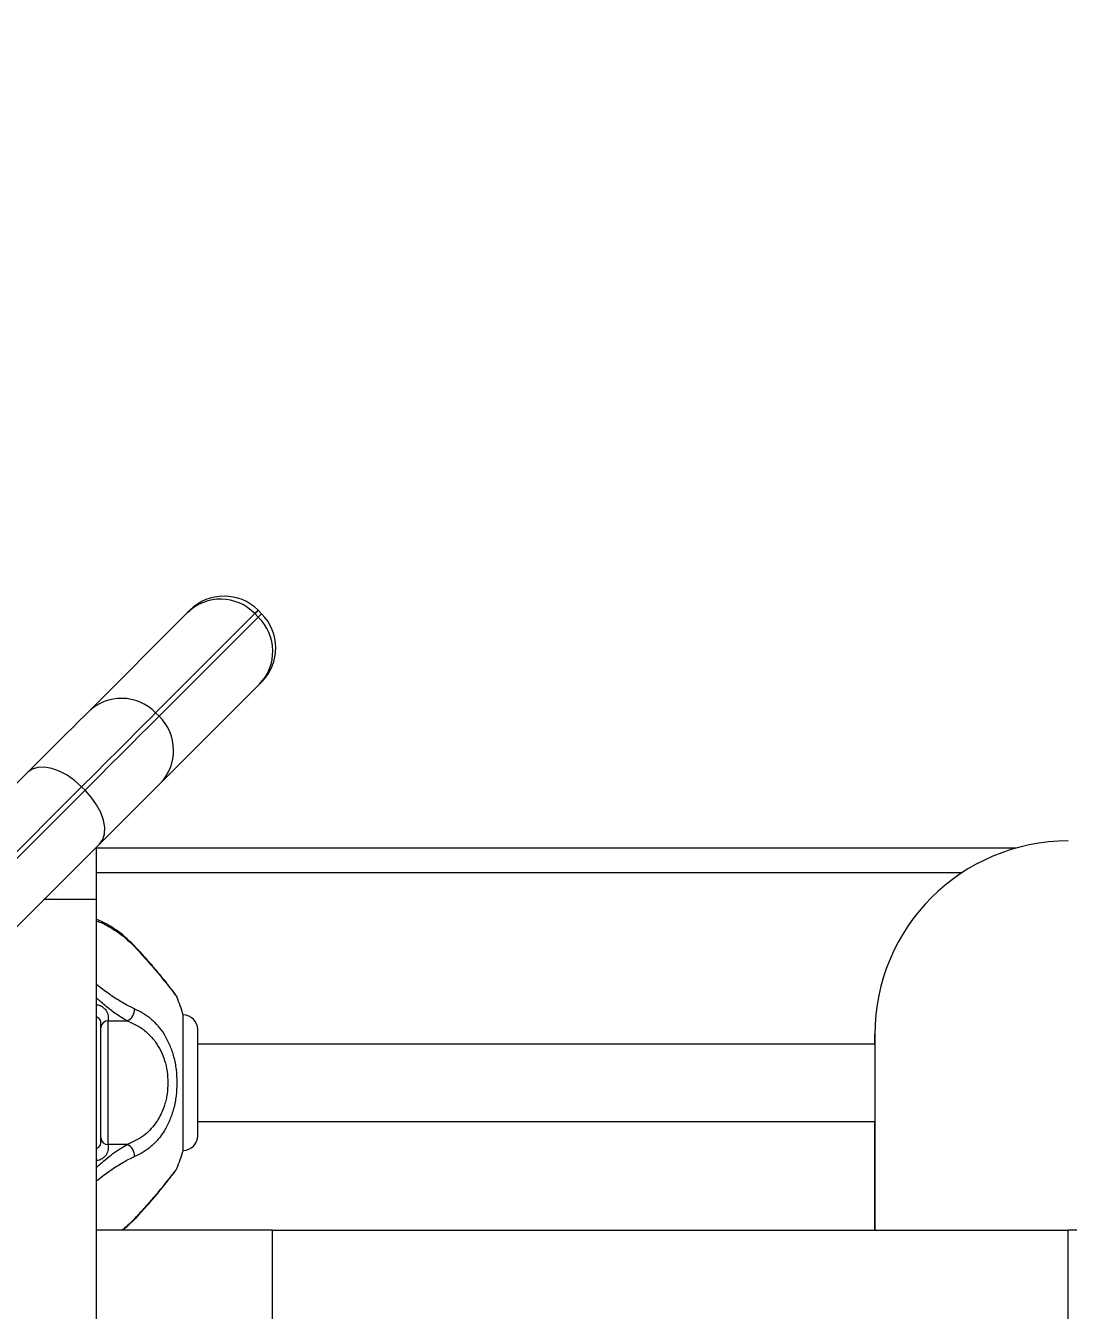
# Model space of a CAD drawing. Header units: millimetres. Extents: x -6332 to 8932, y -6739 to 7096.
# Drawn here: x -1395.9 to -1180.3, y 3704.5 to 3970.2 of the extents above; entities that cross this region are included whole.
import ezdxf

# ---------------------------------------------------------------- set-up
doc = ezdxf.new("R2010")
doc.units = ezdxf.units.MM
for name, color, linetype in [('DIKOM_ОБЪЕКТ', 7, 'Continuous'), ('DIKOM_РАЗМЕР_ЗОНА', 7, 'Continuous'), ('DIKOM_РАЗМЕР_ОБЪЕКТА', 7, 'Continuous')]:
    doc.layers.add(name, color=color, linetype=linetype)
doc.styles.add('style1', font='arial.ttf', dxfattribs={"width": 0.8})
doc.dimstyles.new('1-50', dxfattribs={"dimtxt": 300, "dimasz": 200, "dimexe": 100, "dimexo": 0, "dimgap": 100, "dimtad": 1, "dimtxsty": 'style1', "dimcen": 200, "dimclrd": 7, "dimclre": 7, "dimclrt": 7, "dimadec": 1, "dimazin": 2, "dimtfac": 1, "dimtmove": 0, "dimatfit": 2, "dimfxl": 0, "dimlwd": 25, "dimlwe": 18, "dimarcsym": 0})

# ---------------------------------------------------------------- blocks, each defined once
blk = doc.blocks.new('*D9')
at = {"layer": 'Defpoints', "color": 0, "transparency": 16777216}
for p in [(777.17, 5593.97), (-4228.73, -3389.78), (7301.72, -3389.78)]:
    blk.add_point(p, dxfattribs=at)
at = {"layer": 'DIKOM_РАЗМЕР_ОБЪЕКТА', "color": 7, "lineweight": 18, "transparency": 16777216}
for p, q in [((777.17, 5593.97), (7401.72, 5593.97)), ((-4228.73, -3389.78), (7401.72, -3389.78))]:
    blk.add_line(p, q, dxfattribs=at)
at = {"layer": 'DIKOM_РАЗМЕР_ОБЪЕКТА', "color": 7, "lineweight": 25, "transparency": 16777216}
blk.add_line((7301.72, 5393.97), (7301.72, -3189.78), dxfattribs=at)
at = {"layer": 'DIKOM_РАЗМЕР_ОБЪЕКТА', "color": 7, "transparency": 16777216}
for points in [[(7268.39, 5393.97), (7335.06, 5393.97), (7301.72, 5593.97)], [(7268.39, -3189.78), (7335.06, -3189.78), (7301.72, -3389.78)]]:
    blk.add_solid(points, dxfattribs=at)
at = {"layer": 'DIKOM_РАЗМЕР_ОБЪЕКТА', "color": 7, "transparency": 16777216, "insert": (7048.55, 1153.71), "char_height": 300, "attachment_point": 5, "rotation": 90, "style": 'style1'}
blk.add_mtext('9000', dxfattribs=at)
blk = doc.blocks.new('*D11')
at = {"layer": 'Defpoints', "color": 0, "transparency": 16777216}
for p in [(1114.35, 7096.35), (-4349.59, -4627.34), (8831.76, -4627.34)]:
    blk.add_point(p, dxfattribs=at)
at = {"layer": 'DIKOM_РАЗМЕР_ЗОНА', "color": 7, "lineweight": 18, "transparency": 16777216}
for p, q in [((1114.35, 7096.35), (8931.76, 7096.35)), ((-4349.59, -4627.34), (8931.76, -4627.34))]:
    blk.add_line(p, q, dxfattribs=at)
at = {"layer": 'DIKOM_РАЗМЕР_ЗОНА', "color": 7, "lineweight": 25, "transparency": 16777216}
blk.add_line((8831.76, 6896.35), (8831.76, -4427.34), dxfattribs=at)
at = {"layer": 'DIKOM_РАЗМЕР_ЗОНА', "color": 7, "transparency": 16777216}
for points in [[(8798.42, 6896.35), (8865.09, 6896.35), (8831.76, 7096.35)], [(8798.42, -4427.34), (8865.09, -4427.34), (8831.76, -4627.34)]]:
    blk.add_solid(points, dxfattribs=at)
at = {"layer": 'DIKOM_РАЗМЕР_ЗОНА', "color": 7, "transparency": 16777216, "insert": (8578.59, 1308.2), "char_height": 300, "attachment_point": 5, "rotation": 90, "style": 'style1'}
blk.add_mtext('11750', dxfattribs=at)

msp = doc.modelspace()

# ---------------------------------------------------------------- linework, layer by layer
at = {"layer": 'DIKOM_ОБЪЕКТ', "color": 7, "linetype": 'Continuous', "lineweight": 15}
for p, q in [((-1382.942, 3828.324), (-1362.428, 3848.838)), ((-1348.518, 3848.606), (-1369.033, 3828.091)), ((-1368.326, 3827.384), (-1347.811, 3847.899)), ((-1362.428, 3848.838), (-1362.058, 3849.208)), ((-1362.058, 3849.208), (-1361.962, 3849.304)), ((-1347.811, 3847.899), (-1348.518, 3848.606)), ((-1347.113, 3848.597), (-1347.82, 3849.304)), ((-1347.578, 3833.989), (-1368.093, 3813.475)), ((-1347.209, 3834.359), (-1347.578, 3833.989)), ((-1347.113, 3834.455), (-1347.209, 3834.359)), ((-1384.831, 3826.435), (-1383.771, 3827.495)), ((-1383.771, 3827.495), (-1382.942, 3828.324)), ((-1370.046, 3827.078), (-1371.341, 3825.783)), ((-1369.033, 3828.091), (-1370.046, 3827.078)), ((-1369.339, 3826.371), (-1368.326, 3827.384)), ((-1368.326, 3827.384), (-1369.033, 3828.091)), ((-1387.608, 3823.658), (-1386.113, 3825.153)), ((-1386.113, 3825.153), (-1384.831, 3826.435)), ((-1372.909, 3824.215), (-1374.736, 3822.388)), ((-1371.341, 3825.783), (-1372.909, 3824.215)), ((-1372.202, 3823.508), (-1370.634, 3825.076)), ((-1370.634, 3825.076), (-1369.339, 3826.371)), ((-1391.189, 3820.077), (-1389.305, 3821.961)), ((-1389.305, 3821.961), (-1387.608, 3823.658)), ((-1374.736, 3822.388), (-1376.809, 3820.314)), ((-1376.102, 3819.608), (-1374.029, 3821.681)), ((-1374.029, 3821.681), (-1372.202, 3823.508)), ((-1393.247, 3818.018), (-1391.189, 3820.077)), ((-1376.809, 3820.314), (-1379.113, 3818.011)), ((-1378.406, 3817.304), (-1376.102, 3819.608)), ((-1395.463, 3815.803), (-1393.247, 3818.018)), ((-1394.536, 3816.458), (-1395.463, 3815.803)), ((-1393.373, 3816.816), (-1394.536, 3816.458)), ((-1392.018, 3816.865), (-1393.373, 3816.816)), ((-1390.524, 3816.599), (-1392.018, 3816.865)), ((-1388.949, 3816.032), (-1390.524, 3816.599)), ((-1387.351, 3815.185), (-1388.949, 3816.032)), ((-1379.113, 3818.011), (-1381.628, 3815.496)), ((-1380.921, 3814.789), (-1378.406, 3817.304)), ((-1458.988, 3752.279), (-1395.463, 3815.803)), ((-1385.794, 3814.089), (-1387.351, 3815.185)), ((-1384.337, 3812.788), (-1385.794, 3814.089)), ((-1381.628, 3815.496), (-1384.337, 3812.788)), ((-1383.629, 3812.08), (-1380.921, 3814.789)), ((-1368.093, 3813.475), (-1368.922, 3812.645)), ((-1384.337, 3812.788), (-1447.861, 3749.263)), ((-1447.154, 3748.556), (-1383.629, 3812.08)), ((-1383.629, 3812.08), (-1384.337, 3812.788)), ((-1382.328, 3810.623), (-1383.629, 3812.08)), ((-1369.982, 3811.586), (-1371.264, 3810.304)), ((-1368.922, 3812.645), (-1369.982, 3811.586)), ((-1381.232, 3809.066), (-1382.328, 3810.623)), ((-1380.385, 3807.468), (-1381.232, 3809.066)), ((-1372.759, 3808.808), (-1374.456, 3807.112)), ((-1371.264, 3810.304), (-1372.759, 3808.808)), ((-1379.817, 3805.893), (-1380.385, 3807.468)), ((-1379.553, 3804.399), (-1379.817, 3805.893)), ((-1374.456, 3807.112), (-1376.34, 3805.228)), ((-1378.398, 3803.169), (-1380.614, 3800.953)), ((-1379.959, 3801.88), (-1379.6, 3803.044)), ((-1379.6, 3803.044), (-1379.553, 3804.399)), ((-1376.34, 3805.228), (-1378.398, 3803.169)), ((-1380.614, 3800.953), (-1444.138, 3737.429)), ((-1381.33, 3800.087), (-1381.481, 3800.087)), ((-1381.33, 3800.087), (-1381.33, 3789.498)), ((-1191.19, 3800.087), (-1381.33, 3800.087)), ((-1380.614, 3800.953), (-1379.959, 3801.88)), ((-1381.33, 3795.087), (-1202.192, 3795.087)), ((-1381.33, 3789.498), (-1392.069, 3789.498)), ((-1381.33, 3789.498), (-1381.33, 3620.336)), ((-1373.41, 3779.878), (-1373.455, 3779.949)), ((-1373.403, 3779.732), (-1373.41, 3779.878)), ((-1363.33, 3737.585), (-1363.33, 3765.585)), ((-1378.83, 3764.385), (-1374.901, 3764.385)), ((-1378.83, 3738.785), (-1378.83, 3764.385)), ((-1220.331, 3759.59), (-1220.331, 3761.59)), ((-1220.33, 3761.587), (-1220.33, 3721.087)), ((-1220.33, 3759.585), (-1360.33, 3759.585)), ((-1220.33, 3759.59), (-1220.331, 3759.59)), ((-1220.331, 3759.585), (-1220.331, 3759.59)), ((-1360.33, 3743.585), (-1220.331, 3743.585)), ((-1220.332, 3721.087), (-1220.331, 3743.59)), ((-1220.33, 3743.59), (-1220.331, 3743.59)), ((-1380.881, 3738.166), (-1380.777, 3738.268)), ((-1374.901, 3738.785), (-1378.83, 3738.785)), ((-1375.754, 3721.087), (-1373.455, 3723.222)), ((-1373.41, 3723.292), (-1373.455, 3723.222)), ((-1373.403, 3723.438), (-1373.41, 3723.292)), ((-1344.847, 3721.087), (-1381.33, 3721.087)), ((-1344.847, 3700.087), (-1344.847, 3721.087)), ((-1344.847, 3721.087), (-1180.35, 3721.087)), ((-1180.35, 3700.087), (-1180.35, 3721.087)), ((-1146.721, 3721.087), (-1180.35, 3721.087))]:
    msp.add_line(p, q, dxfattribs=at)
for centre, radius, start, end in [((-1355.589, 3841.764), 9.839, 44.05472, 134.0284), ((-1354.891, 3842.233), 10, 45, 135), ((-1616.074, 4116.814), 378.842, 314.93019, 315.07959), ((-1594.255, 4094.998), 348.988, 314.9238, 315.08598), ((-1354.653, 3840.827), 9.839, 315.97429, 45.94358), ((-1354.184, 3841.526), 10, 315, 45), ((-1376.104, 3821.249), 9.84, 44.05944, 134.02368), ((-1375.168, 3820.313), 9.84, 315.97603, 45.94184), ((-1180.33, 3761.587), 40, 90, 180), ((-1409.574, 3751.585), 48.317, 16.84325, 21.53833), ((-1375.914, 3766.69), 2.517, 293.729, 4.32094), ((-1363.33, 3762.585), 3, 0, 90), ((-1381.83, 3763.843), 1.5, 0, 45.13534), ((-1378.881, 3762.936), 1.45, 87.98876, 177.86573), ((-1381.83, 3739.327), 1.5, 314.82933, 0), ((-1378.88, 3740.235), 1.451, 182.14158, 271.9844), ((-1363.33, 3740.585), 3, 270, 0), ((-1375.912, 3736.481), 2.516, 355.66596, 66.29377), ((-1409.574, 3751.585), 48.317, 338.46125, 343.15675)]:
    msp.add_arc(centre, radius, start, end, dxfattribs=at)
for points, knots in [([(-1373.455, 3779.949), (-1374.239, 3780.716), (-1375.66, 3782.105), (-1377.725, 3783.565), (-1379.352, 3784.505), (-1380.497, 3785.062), (-1381.114, 3785.307), (-1381.33, 3785.393)], [0, 0, 0, 0, 0.3195281, 0.5787755, 0.7810018, 0.9231711, 1, 1, 1, 1]), ([(-1381.33, 3785.047), (-1381.095, 3784.974), (-1380.018, 3784.642), (-1378.116, 3783.601), (-1375.668, 3781.953), (-1374.159, 3780.473), (-1373.403, 3779.732)], [0, 0, 0, 0, 0.085285, 0.3907579, 0.6951595, 1, 1, 1, 1]), ([(-1364.919, 3769.823), (-1364.954, 3769.868), (-1365.022, 3769.959), (-1365.546, 3770.644), (-1366.344, 3771.671), (-1367.408, 3773.009), (-1368.687, 3774.57), (-1370.612, 3776.854), (-1372.318, 3778.711), (-1373.455, 3779.949)], [0, 0, 0, 0, 0.1243912, 0.2484731, 0.3731612, 0.4982678, 0.6239728, 0.7493959, 1, 1, 1, 1]), ([(-1373.403, 3779.732), (-1372.238, 3778.463), (-1370.476, 3776.545), (-1368.505, 3774.203), (-1367.191, 3772.6), (-1366.107, 3771.235), (-1365.27, 3770.158), (-1364.78, 3769.519), (-1364.575, 3769.244), (-1364.632, 3769.323), (-1364.634, 3769.324)], [0, 0, 0, 0, 0.2478657, 0.3745925, 0.497597, 0.622553, 0.7474287, 0.8720039, 0.9970906, 1, 1, 1, 1]), ([(-1373.403, 3766.88), (-1374.161, 3767.236), (-1375.677, 3767.95), (-1378.131, 3769.55), (-1380.031, 3770.898), (-1381.101, 3771.767), (-1381.33, 3771.953)], [0, 0, 0, 0, 0.3056296, 0.6118916, 0.916883, 1, 1, 1, 1]), ([(-1374.901, 3764.385), (-1375.246, 3764.571), (-1375.961, 3764.955), (-1377.08, 3765.696), (-1378.262, 3766.563), (-1379.426, 3767.498), (-1380.463, 3768.377), (-1381.083, 3768.945), (-1381.33, 3769.171)], [0, 0, 0, 0, 0.1753518, 0.3627072, 0.5364745, 0.7261687, 0.8911673, 1, 1, 1, 1]), ([(-1364.63, 3769.319), (-1364.668, 3769.407), (-1364.746, 3769.586), (-1364.861, 3769.743), (-1364.92, 3769.824)], [0, 0, 0, 0, 0.4916015, 1, 1, 1, 1]), ([(-1381.33, 3767.71), (-1381.191, 3767.696), (-1380.743, 3767.653), (-1380.089, 3767.335), (-1379.467, 3766.833), (-1378.967, 3766.061), (-1378.844, 3765.334), (-1378.829, 3764.745), (-1378.83, 3764.505), (-1378.83, 3764.385)], [0, 0, 0, 0, 0.0608985, 0.1954639, 0.3245787, 0.4641825, 0.7312953, 0.8656051, 1, 1, 1, 1]), ([(-1373.403, 3766.88), (-1372.808, 3766.601), (-1371.616, 3766.043), (-1369.964, 3764.825), (-1368.471, 3763.321), (-1367.155, 3761.48), (-1366.076, 3759.361), (-1365.26, 3756.937), (-1364.73, 3754.325), (-1364.663, 3752.493), (-1364.63, 3751.585)], [0, 0, 0, 0, 0.1251378, 0.2502658, 0.3787966, 0.5003559, 0.6280785, 0.7504558, 0.876286, 1, 1, 1, 1]), ([(-1380.777, 3764.902), (-1380.811, 3764.937), (-1380.897, 3765.025), (-1381.076, 3765.15), (-1381.257, 3765.21), (-1381.33, 3765.235)], [0, 0, 0, 0, 0.2733862, 0.7054904, 1, 1, 1, 1]), ([(-1380.33, 3751.585), (-1380.33, 3752.564), (-1380.33, 3754.552), (-1380.33, 3757.375), (-1380.33, 3759.848), (-1380.33, 3761.821), (-1380.33, 3763.164), (-1380.33, 3763.838), (-1380.33, 3763.771), (-1380.33, 3763.751)], [0, 0, 0, 0, 0.1525602, 0.3097305, 0.466923, 0.6194677, 0.7720276, 0.929206, 1, 1, 1, 1]), ([(-1374.901, 3764.385), (-1373.744, 3763.865), (-1372.231, 3763.185), (-1370.624, 3761.806), (-1369.787, 3760.94), (-1368.866, 3759.771), (-1367.939, 3758.223), (-1367.126, 3756.174), (-1366.592, 3753.944), (-1366.524, 3752.365), (-1366.49, 3751.585)], [0, 0, 0, 0, 0.2643367, 0.3459566, 0.424509, 0.500222, 0.6286621, 0.7504792, 0.8766504, 1, 1, 1, 1]), ([(-1360.33, 3751.585), (-1360.33, 3752.256), (-1360.33, 3753.638), (-1360.33, 3755.688), (-1360.33, 3757.66), (-1360.33, 3759.418), (-1360.33, 3760.849), (-1360.33, 3761.864), (-1360.33, 3762.476), (-1360.33, 3762.55), (-1360.33, 3762.585)], [0, 0, 0, 0, 0.1165247, 0.2400239, 0.3686534, 0.4999985, 0.6313672, 0.7599884, 0.8834851, 1, 1, 1, 1]), ([(-1380.33, 3739.419), (-1380.33, 3739.399), (-1380.33, 3739.333), (-1380.33, 3740.007), (-1380.33, 3741.349), (-1380.33, 3743.322), (-1380.33, 3745.795), (-1380.33, 3748.619), (-1380.33, 3750.606), (-1380.33, 3751.585)], [0, 0, 0, 0, 0.0707949, 0.227976, 0.3805271, 0.5330908, 0.6902656, 0.8474618, 1, 1, 1, 1]), ([(-1366.49, 3751.585), (-1366.523, 3750.8), (-1366.572, 3749.617), (-1366.871, 3748.092), (-1367.199, 3746.876), (-1367.668, 3745.615), (-1368.297, 3744.336), (-1369.483, 3742.477), (-1371.58, 3740.294), (-1373.752, 3739.307), (-1374.901, 3738.785)], [0, 0, 0, 0, 0.1240236, 0.1870533, 0.2511327, 0.3318813, 0.4153323, 0.5019681, 0.7365292, 1, 1, 1, 1]), ([(-1364.63, 3751.585), (-1364.661, 3750.674), (-1364.709, 3749.302), (-1365.004, 3747.526), (-1365.396, 3745.818), (-1366.084, 3743.792), (-1367.045, 3741.908), (-1368.034, 3740.449), (-1368.969, 3739.336), (-1370.145, 3738.215), (-1371.607, 3737.134), (-1372.792, 3736.578), (-1373.403, 3736.291)], [0, 0, 0, 0, 0.1240543, 0.1867427, 0.2503714, 0.3728916, 0.5007548, 0.5811921, 0.6645225, 0.7511672, 0.8716293, 1, 1, 1, 1]), ([(-1360.33, 3740.585), (-1360.33, 3740.621), (-1360.33, 3740.695), (-1360.33, 3741.306), (-1360.33, 3742.321), (-1360.33, 3743.752), (-1360.33, 3745.511), (-1360.33, 3747.482), (-1360.33, 3749.532), (-1360.33, 3750.914), (-1360.33, 3751.585)], [0, 0, 0, 0, 0.1165171, 0.2400084, 0.3686447, 0.4999984, 0.6313674, 0.7599992, 0.8835007, 1, 1, 1, 1]), ([(-1381.33, 3733.999), (-1381.083, 3734.225), (-1380.462, 3734.794), (-1379.293, 3735.786), (-1377.859, 3736.922), (-1376.316, 3738.007), (-1375.37, 3738.527), (-1374.901, 3738.785)], [0, 0, 0, 0, 0.1089909, 0.2741431, 0.5224832, 0.7627743, 1, 1, 1, 1]), ([(-1378.83, 3738.785), (-1378.826, 3738.533), (-1378.818, 3738.029), (-1378.967, 3737.105), (-1379.469, 3736.336), (-1380.09, 3735.835), (-1380.743, 3735.517), (-1381.19, 3735.474), (-1381.33, 3735.46)], [0, 0, 0, 0, 0.268744, 0.5361557, 0.6756249, 0.804685, 0.9388875, 1, 1, 1, 1]), ([(-1381.33, 3737.936), (-1381.255, 3737.961), (-1381.072, 3738.022), (-1380.952, 3738.113), (-1380.881, 3738.166)], [0, 0, 0, 0, 0.4093701, 1, 1, 1, 1]), ([(-1381.33, 3731.217), (-1381.095, 3731.408), (-1380.018, 3732.282), (-1378.116, 3733.631), (-1375.668, 3735.224), (-1374.159, 3735.935), (-1373.403, 3736.291)], [0, 0, 0, 0, 0.0852858, 0.3907662, 0.6951577, 1, 1, 1, 1]), ([(-1364.634, 3733.846), (-1364.665, 3733.805), (-1364.727, 3733.723), (-1365.255, 3733.032), (-1366.07, 3731.982), (-1367.161, 3730.608), (-1368.472, 3729.003), (-1369.962, 3727.243), (-1371.602, 3725.374), (-1372.796, 3724.09), (-1373.403, 3723.438)], [0, 0, 0, 0, 0.1223043, 0.2473023, 0.372927, 0.4981479, 0.623619, 0.7489867, 0.8724125, 1, 1, 1, 1]), ([(-1364.92, 3733.347), (-1364.861, 3733.427), (-1364.746, 3733.585), (-1364.668, 3733.763), (-1364.63, 3733.851)], [0, 0, 0, 0, 0.5083957, 1, 1, 1, 1]), ([(-1373.455, 3723.222), (-1372.871, 3723.848), (-1371.706, 3725.099), (-1370.106, 3726.922), (-1368.647, 3728.646), (-1367.372, 3730.206), (-1366.312, 3731.542), (-1365.521, 3732.559), (-1365.012, 3733.224), (-1364.954, 3733.301), (-1364.926, 3733.339)], [0, 0, 0, 0, 0.126861, 0.2534053, 0.3794632, 0.5052657, 0.6304516, 0.7556761, 0.8799862, 1, 1, 1, 1]), ([(-1373.403, 3723.438), (-1374.151, 3722.664), (-1374.997, 3721.789), (-1375.916, 3721.159), (-1376.021, 3721.087)], [0, 0, 0, 0, 0.8851453, 1, 1, 1, 1])]:
    msp.add_open_spline(points, degree=3, knots=knots, dxfattribs=at)

# ---------------------------------------------------------------- dimensions: what is measured, and where the dimension line sits
at = {"layer": 'DIKOM_РАЗМЕР_ЗОНА'}
dim = msp.add_linear_dim(base=(8831.757, -4627.344), p1=(1114.346, 7096.351), p2=(-4349.589, -4627.344), angle=90, text='11750', dimstyle='1-50', dxfattribs=at)
dim.commit()
dim.dimension.update_dxf_attribs({"geometry": '*D11', "text_midpoint": (8831.757, 1308.196), "dimtype": 160})
at = {"layer": 'DIKOM_РАЗМЕР_ОБЪЕКТА'}
dim = msp.add_linear_dim(base=(7301.722, -3389.779), p1=(777.17, 5593.968), p2=(-4228.728, -3389.779), angle=90, text='9000', dimstyle='1-50', dxfattribs=at)
dim.commit()
dim.dimension.update_dxf_attribs({"geometry": '*D9', "text_midpoint": (7301.722, 1153.714), "dimtype": 160})

doc.saveas('drawing.dxf')
